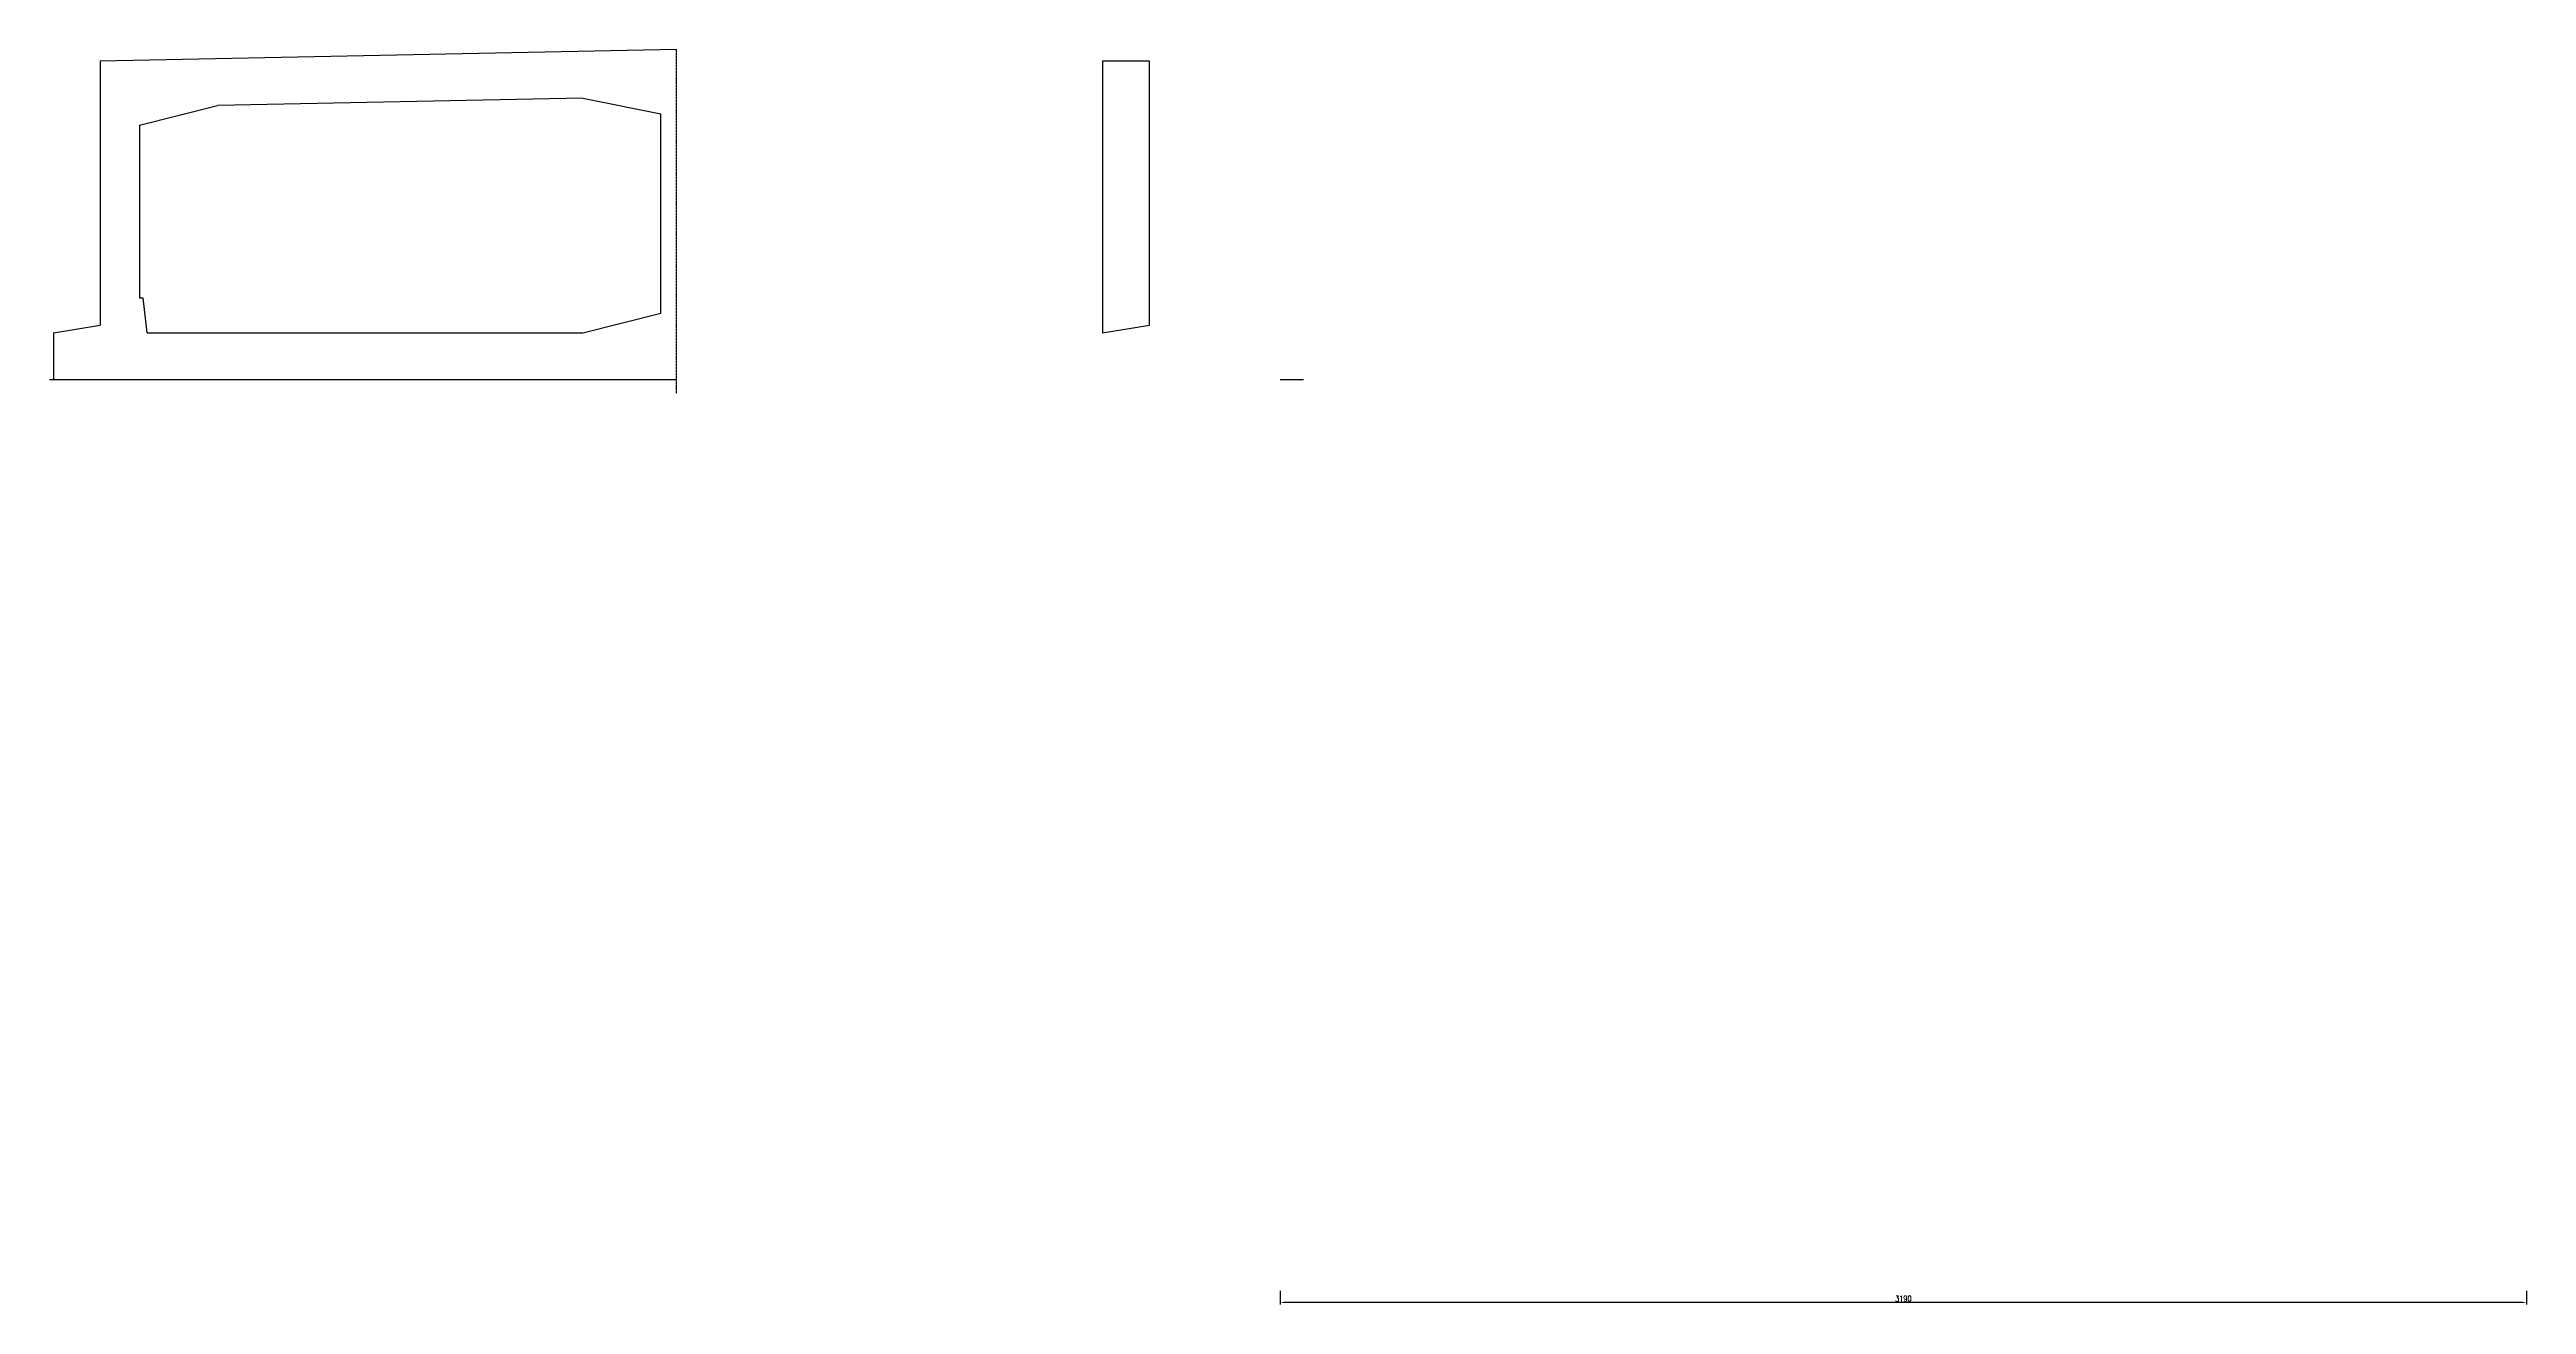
# Model space of a CAD drawing. Header units: millimetres. Extents: x -5615 to 11854, y -4751 to 15404.
# Drawn here: x 5514 to 11854, y -4424 to -1210 of the extents above; entities that cross this region are included whole.
import ezdxf

# ---------------------------------------------------------------- set-up
doc = ezdxf.new("R2010")
doc.units = ezdxf.units.MM
doc.header["$LTSCALE"] = 0.25
doc.header["$MEASUREMENT"] = 0
doc.linetypes.add('ACAD_ISO04W100', pattern=[30, 24, -3, 0, -3])
for name, color, linetype in [('中心线', 5, 'ACAD_ISO04W100'), ('标注', 7, 'Continuous'), ('轮廓线', 1, 'Continuous')]:
    doc.layers.add(name, color=color, linetype=linetype)
doc.styles.get("Standard").update_dxf_attribs({"font": 'simplex1.shx', "width": 0.7, "bigfont": 'hztxt.shx'})
doc.dimstyles.new('50', dxfattribs={"dimscale": 5, "dimtxt": 3, "dimasz": 2, "dimexe": 1, "dimexo": 1, "dimgap": 0.5, "dimtad": 1, "dimdec": 1, "dimdsep": 46, "dimtxsty": 'Standard', "dimcen": 0.5, "dimadec": 0, "dimazin": 0, "dimtfac": 1, "dimtdec": 1, "dimtofl": 0, "dimtmove": 2, "dimatfit": 3, "dimfxl": 0, "dimtolj": 1, "dimtzin": 0, "dimarcsym": 0})

# ---------------------------------------------------------------- blocks, each defined once
blk = doc.blocks.new('*D155')
at = {"layer": '标注', "color": 0, "lineweight": -2}
for p, q in [((8664, -4389), (8664, -4424)), ((11844, -4419), (8674, -4419)), ((11854, -4389), (11854, -4424))]:
    blk.add_line(p, q, dxfattribs=at)
at = {"layer": '标注', "color": 0}
for points in [[(8674, -4417.3), (8674, -4420.6), (8664, -4419)], [(11844, -4417.3), (11844, -4420.6), (11854, -4419)]]:
    blk.add_solid(points, dxfattribs=at)
at = {"layer": '标注', "color": 0, "insert": (10259, -4409), "char_height": 15, "attachment_point": 5}
blk.add_mtext('\\A1;3190', dxfattribs=at)

msp = doc.modelspace()

# ---------------------------------------------------------------- linework, layer by layer
for p, q in [((5743.58, -1403.68), (5943.58, -1353.68)), ((5743.58, -1845.68), (5753.58, -1845.68))]:
    msp.add_line(p, q)
msp.add_lwpolyline([(8208.95, -1935.68), (8328.95, -1915.68), (8328.95, -1239.68), (8208.95, -1239.68), (8208.95, -1935.68)])
at = {"layer": '中心线'}
msp.add_line((7118.58, -2090.53), (7118.58, -1210.18), dxfattribs=at)
at = {"layer": '轮廓线'}
for p, q in [((7118.58, -1210.18), (5643.58, -1239.68)), ((5643.58, -1239.68), (5643.58, -1915.68)), ((6878.58, -1334.98), (5943.58, -1353.68)), ((6878.58, -1334.98), (7078.58, -1374.98)), ((7078.58, -1885.68), (7078.58, -1374.98)), ((5743.58, -1403.68), (5743.58, -1845.68)), ((5763.69, -1935.68), (5753.58, -1845.68)), ((6878.58, -1935.68), (7078.58, -1885.68)), ((5523.58, -1935.68), (5643.58, -1915.68)), ((5523.58, -1935.68), (5523.58, -2055.68)), ((5763.69, -1935.68), (6878.58, -1935.68)), ((7118.58, -2055.68), (5513.58, -2055.68)), ((8723.58, -2055.68), (8664.05, -2055.68))]:
    msp.add_line(p, q, dxfattribs=at)

# ---------------------------------------------------------------- dimensions: what is measured, and where the dimension line sits
at = {"layer": '标注'}
dim = msp.add_aligned_dim(p1=(11854.05, -3985.28), p2=(8664.05, -3985.28), distance=433.68, dimstyle='50', dxfattribs=at)
dim.commit()
dim.dimension.update_dxf_attribs({"geometry": '*D155', "text_midpoint": (10259.05, -4408.96)})

doc.saveas('drawing.dxf')
